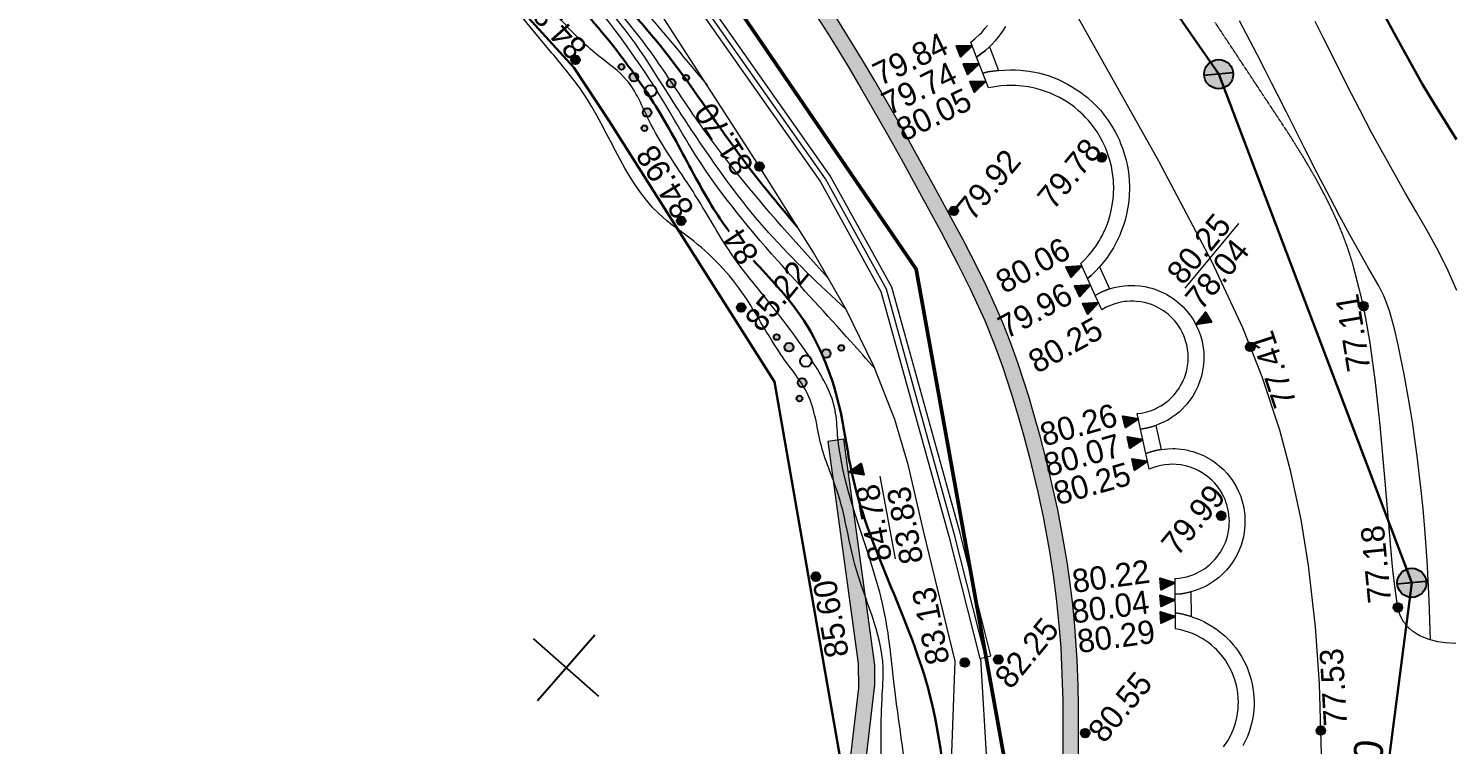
# Model space of a CAD drawing. Header units: millimetres. Extents: x -2893842 to -949497, y -1203244 to 262218.
# Drawn here: x -2393767 to -2344737, y -321582 to -296989 of the extents above; entities that cross this region are included whole.
import ezdxf

# ---------------------------------------------------------------- set-up
doc = ezdxf.new("R2010")
doc.units = ezdxf.units.MM
doc.linetypes.add('g5_05x2', pattern=[3.5, 2.5, -1])
doc.layers.get('0').update_dxf_attribs({"lineweight": 5})
for name, color, linetype in [('!!!_ Размеры', 7, 'Continuous'), ('02_сетка', 253, 'Continuous'), ('06_Инженерно-технические сооружения', 253, 'Continuous'), ('10_Границы покрытий и угодий', 253, 'Continuous'), ('12_Рельеф', 253, 'Continuous'), ('13_Растительность', 253, 'Continuous'), ('14_Ограждения', 253, 'Continuous'), ('19_Горизонтали', 253, 'Continuous'), ('30_Канализация', 253, 'Continuous'), ('33_Газопровод', 253, 'Continuous'), ('44_Крышки колодцев', 253, 'Continuous'), ('61_Отметки высоты поверхности', 253, 'Continuous'), ('65_Границы', 253, 'Continuous')]:
    doc.layers.add(name, color=color, linetype=linetype)
doc.styles.add('LIKE17', font='d431.shx')
doc.styles.add('LIKE32', font='peteri.shx')
doc.styles.add('LIKE36', font='pragmai.shx')
doc.styles.add('Line_GUGK', font='')
doc.styles.get('Line_GUGK').set_extended_font_data('Bm431', italic=True)
doc.linetypes.add('g5_085a', pattern='A,0.001,[19,GUGK_2005.shx,S=1,R=180,X=0,Y=0],0.5,[18,GUGK_2005.shx,S=6,R=180,X=0,Y=0],0.5', length=1.001)
doc.linetypes.add('g5_121_g', pattern='A,4,-0.4,["Г",Line_GUGK,S=1,R=0,X=0,Y=-0.5],-1.2,12', length=17.6)
doc.linetypes.add('g5_122_d', pattern='A,1,-1,1.5,-0.4,["Др",Line_GUGK,S=1,R=0,X=0,Y=-0.5],-2.4,1.5,-1,4,-1,4,-1,3', length=21.8)
doc.linetypes.add('g5_280_1', pattern='A,0.001,[21,GUGK_2005.shx,S=1,R=180,X=0,Y=0],2', length=2.001)
doc.linetypes.add('g5_474_3a', pattern='A,1.5,-0.5,0.5,-0.2,[28,GUGK_2005.shx,S=0.8,R=0,X=0,Y=0],-0.2,0.5,-0.5', length=3.9)
doc.linetypes.add('g5_476_2b', pattern='A,2.75,-0.25,[27,GUGK_2005.shx,S=1,R=0,X=0,Y=0],-0.25,2.75', length=6)

# ---------------------------------------------------------------- blocks, each defined once
blk = doc.blocks.new('BL_333')
at = {"color": 0}
for p, q in [((0, -3), (0, 3)), ((-3, 0), (3, 0))]:
    blk.add_line(p, q, dxfattribs=at)
blk = doc.blocks.new('g5_117')
h = blk.add_hatch(color=255)
h.paths.add_polyline_path([(-0.299, 0.352), (0.352, -0.299, 0.177899), (0.463, 0, 0.639215)])
h.paths.add_polyline_path([(-0.352, 0.299, 0.177899), (-0.463, 0, 0.639215), (0.299, -0.352)])
at = {"color": 0}
blk.add_lwpolyline([(0.354, -0.354), (-0.354, 0.354)], dxfattribs=at)
blk.add_circle((0, 0), 0.5, dxfattribs=at)
blk = doc.blocks.new('g5_330')
blk.add_hatch(color=0).paths.add_polyline_path([(-0.15, 0, 1), (0.15, 0, 1)])
at = {"color": 0}
blk.add_circle((0, 0), 0.15, dxfattribs=at)
blk = doc.blocks.new('g5_330a')
blk.add_hatch(color=0).paths.add_polyline_path([(0, 0), (-0.2, 0.5), (0.2, 0.5)])
at = {"color": 0}
blk.add_lwpolyline([(0, 0), (-0.2, 0.5), (0.2, 0.5)], close=True, dxfattribs=at)
blk = doc.blocks.new('g5_395_2')
h = blk.add_hatch(color=0)
h.paths.add_polyline_path([(-0.8, -0.375, 1), (-0.5, -0.375, 1)])
h.paths.add_polyline_path([(-1.026, -0.65, 1), (-1.226, -0.65, 1)])
h.paths.add_polyline_path([(0.8, -0.375, 1), (0.5, -0.375, 1)])
h.paths.add_polyline_path([(1.026, -0.65, 1), (1.226, -0.65, 1)])
h.paths.add_polyline_path([(0.15, 0.75, 1), (-0.15, 0.75, 1)])
h.paths.add_polyline_path([(0.1, 1.3, 1), (-0.1, 1.3, 1)])
at = {"color": 0}
for centre, radius in [((0, 1.3), 0.1), ((0, 0.75), 0.15), ((0, 0), 0.2), ((-0.65, -0.375), 0.15), ((0.65, -0.375), 0.15), ((-1.126, -0.65), 0.1), ((1.126, -0.65), 0.1)]:
    blk.add_circle(centre, radius, dxfattribs=at)
blk = doc.blocks.new('Топо_07.04.17')
at = {"layer": '06_Инженерно-технические сооружения', "linetype": 'Continuous', "lineweight": 20}
for points in [[(-458920, -248545), (-458381, -248573), (-458292, -246836), (-458183, -244616), (-458125, -243345), (-458065, -241893), (-458024, -240767), (-457969, -238871), (-457928, -236450), (-457926, -233687), (-457930, -232306), (-457894, -229420), (-457866, -228434), (-457814, -226465), (-457787, -225066), (-457766, -223718), (-457755, -222738), (-457745, -221611), (-457732, -219147), (-457729, -216937), (-457729, -214806), (-457727, -211032), (-457708, -208694), (-457627, -205492), (-457556, -203635), (-457492, -202111), (-457438, -200759), (-457398, -199645), (-457366, -198582), (-457334, -196988), (-457325, -195804), (-457334, -194519), (-457361, -193380), (-457420, -191996), (-457494, -190835), (-457571, -189846), (-457627, -189185), (-457699, -188351), (-457758, -187626), (-457856, -186268), (-457899, -185434), (-457925, -184575), (-457929, -183951), (-457918, -183317), (-457891, -182718), (-457842, -182059), (-457770, -181423), (-457711, -181010), (-457610, -180446), (-457529, -180067), (-457407, -179576), (-457235, -178990), (-457112, -178620), (-456959, -178196), (-456728, -177613), (-456395, -176848), (-456132, -176285), (-455899, -175808), (-455524, -175065), (-455180, -174400), (-454628, -173338), (-454209, -172512), (-453858, -171791), (-453489, -170987), (-453067, -169995), (-452796, -169307), (-452584, -168738), (-452362, -168102), (-452183, -167555), (-451978, -166890), (-451810, -166305), (-451647, -165697), (-451498, -165101), (-451300, -164239), (-451161, -163579), (-450978, -162629), (-450777, -161446), (-450577, -160087), (-450497, -159483), (-450286, -157628), (-450224, -156949), (-450157, -156053), (-450122, -155404), (-450102, -154894), (-450093, -154511), (-450088, -154058), (-450096, -153256), (-450115, -152674), (-450171, -151684), (-450238, -150859), (-450305, -150199), (-450370, -149635), (-450445, -149048), (-450554, -148281), (-450665, -147583), (-450788, -146878), (-450876, -146413), (-451030, -145686), (-451209, -144934), (-451391, -144265), (-451563, -143693), (-451816, -142925), (-452006, -142389), (-452207, -141848), (-452425, -141282), (-452744, -140477), (-453210, -139322), (-453586, -138400), (-454101, -137164), (-454816, -135513), (-455156, -134758), (-455950, -133079), (-456422, -132130), (-456998, -131013), (-457774, -129562), (-458700, -127891), (-459947, -125710), (-461501, -123052), (-462755, -120929), (-463621, -119461), (-464899, -117273), (-466179, -115053), (-467140, -113368), (-468141, -111603), (-469388, -109391), (-470356, -107668), (-471713, -105253), (-473065, -102846), (-475187, -99046), (-477528, -94793), (-478652, -92722), (-480118, -90003), (-481525, -87385), (-482888, -84852), (-484648, -81601), (-486227, -78714), (-487166, -76983), (-487692, -75990), (-488243, -74919), (-488802, -73790), (-489335, -72659), (-489865, -71461), (-490321, -70349), (-490731, -69257), (-490934, -68679), (-491304, -67538), (-491747, -65977), (-492054, -64714), (-492317, -63456), (-492548, -62134), (-492680, -61220), (-492823, -59992), (-492923, -58823), (-492996, -57428), (-493017, -56121), (-492995, -54805), (-492954, -53697), (-492907, -52607), (-492871, -51619), (-492852, -50809), (-492851, -49837), (-492884, -48686), (-492935, -47720), (-493009, -46706), (-493136, -45339), (-493250, -44280), (-493401, -42984), (-493572, -41572), (-493738, -40179), (-493909, -38646), (-494079, -37053), (-494231, -35640), (-494351, -34556), (-494535, -32999), (-494693, -31782), (-494811, -30949), (-494976, -29881), (-495152, -28844), (-495359, -27753), (-495494, -27098), (-495693, -26210), (-495959, -25134), (-496203, -24238), (-496477, -23314), (-496775, -22391), (-497115, -21427), (-497457, -20534), (-497770, -19778), (-498103, -19025), (-498430, -18328), (-498778, -17623), (-499397, -16440), (-500390, -14666), (-501147, -13369), (-501734, -12378), (-502577, -10950), (-503278, -9737), (-503819, -8767), (-504662, -7184), (-505232, -6063), (-505680, -5158), (-506298, -3883), (-506760, -2912), (-507337, -1695), (-507825, -1926), (-507323, -2987), (-507035, -3592), (-506698, -4297), (-506283, -5153), (-505860, -6013), (-505537, -6658), (-505372, -6984), (-505117, -7479), (-504433, -8770), (-504001, -9555), (-503666, -10147), (-503156, -11031), (-502633, -11920), (-501999, -12989), (-501411, -13986), (-500909, -14847), (-500206, -16087), (-499656, -17101), (-499232, -17922), (-498982, -18426), (-498625, -19183), (-498301, -19910), (-497871, -20958), (-497447, -22097), (-497024, -23373), (-496703, -24453), (-496400, -25586), (-496200, -26415), (-496007, -27283), (-495849, -28057), (-495678, -28970), (-495310, -31274), (-495163, -32341), (-495022, -33467), (-494879, -34686), (-494719, -36147), (-494555, -37682), (-494393, -39186), (-494184, -41001), (-493959, -42863), (-493788, -44325), (-493638, -45746), (-493531, -46955), (-493453, -48097), (-493417, -48860), (-493390, -49970), (-493404, -51367), (-493429, -52138), (-493466, -53035), (-493513, -54164), (-493542, -55038), (-493556, -55976), (-493555, -56555), (-493537, -57391), (-493499, -58260), (-493474, -58688), (-493432, -59263), (-493332, -60326), (-493221, -61250), (-493056, -62375), (-492826, -63668), (-492530, -65054), (-492362, -65750), (-492183, -66438), (-491866, -67544), (-491333, -69179), (-490925, -70285), (-490415, -71545), (-489631, -73305), (-489081, -74450), (-488226, -76134), (-487719, -77093), (-487236, -77992), (-485549, -81077), (-484684, -82665), (-483444, -84958), (-482476, -86755), (-479091, -93045), (-476235, -98269), (-473708, -102804), (-470723, -108119), (-466022, -116408), (-462418, -122562), (-460054, -126605), (-458825, -128773), (-458359, -129617), (-457965, -130345), (-457534, -131154), (-457018, -132150), (-456661, -132858), (-456244, -133709), (-456011, -134198), (-455676, -134918), (-455322, -135703), (-454627, -137307), (-454220, -138279), (-453722, -139496), (-453154, -140904), (-452692, -142091), (-452367, -142984), (-451997, -144118), (-451755, -144980), (-451567, -145759), (-451365, -146728), (-451230, -147477), (-451111, -148212), (-451001, -148968), (-450850, -150184), (-450764, -151039), (-450676, -152250), (-450641, -153079), (-450629, -153882), (-450643, -154920), (-450671, -155588), (-450728, -156487), (-450806, -157398), (-450873, -158058), (-450940, -158654), (-451031, -159401), (-451086, -159825), (-451207, -160689), (-451449, -162192), (-451628, -163161), (-451820, -164089), (-451965, -164728), (-452124, -165382), (-452257, -165892), (-452502, -166758), (-452685, -167355), (-452807, -167730), (-453012, -168329), (-453183, -168803), (-453401, -169374), (-453556, -169765), (-453900, -170582), (-454180, -171206), (-454739, -172365), (-455221, -173309), (-455734, -174295), (-455949, -174712), (-456256, -175313), (-456589, -175988), (-456789, -176412), (-456951, -176765), (-457164, -177256), (-457452, -177975), (-457754, -178840), (-457954, -179531), (-458058, -179957), (-458174, -180521), (-458263, -181051), (-458336, -181596), (-458384, -182056), (-458437, -182808), (-458462, -183463), (-458469, -183897), (-458465, -184586), (-458447, -185233), (-458420, -185850), (-458391, -186364), (-458323, -187336), (-458216, -188645), (-458111, -189880), (-458029, -190917), (-457969, -191839), (-457931, -192587), (-457898, -193473), (-457876, -194415), (-457865, -195872), (-457874, -196961), (-457909, -198665), (-457966, -200407), (-458016, -201702), (-458078, -203192), (-458156, -205181), (-458228, -207583), (-458258, -209571), (-458270, -212081), (-458269, -215658), (-458271, -218813), (-458288, -221949), (-458320, -224679), (-458422, -228977), (-458465, -231074), (-458468, -233057), (-458462, -234750), (-458466, -236252), (-458526, -239523), (-458604, -241837), (-458682, -243722), (-458844, -247049)], [(-461318, -164109), (-460961, -164528), (-458808, -162698), (-458618, -162381), (-457154, -156124), (-457087, -155452), (-457266, -147621), (-457816, -147633), (-457640, -155334), (-457727, -156160), (-459087, -161971), (-459375, -162458)]]:
    blk.add_hatch(color=256, dxfattribs=at).paths.add_polyline_path(points)
at = {"layer": '02_сетка', "color": 7, "linetype": 'Continuous'}
for p, q in [((-468741, -155351), (-466520, -153335)), ((-466622, -155454), (-468639, -153233))]:
    blk.add_line(p, q, dxfattribs=at)
at = {"layer": '06_Инженерно-технические сооружения', "linetype": 'Continuous', "lineweight": 20}
for points in [[(-450497, -159483), (-450286, -157628), (-450224, -156949), (-450157, -156053), (-450122, -155404), (-450102, -154894), (-450093, -154511), (-450088, -154058), (-450096, -153256), (-450115, -152674), (-450171, -151684), (-450238, -150859), (-450305, -150199), (-450370, -149635), (-450445, -149048), (-450554, -148281), (-450665, -147583), (-450788, -146878), (-450876, -146413), (-451030, -145686), (-451209, -144934), (-451391, -144265), (-451563, -143693), (-451816, -142925), (-452006, -142389), (-452207, -141848), (-452425, -141282), (-452744, -140477), (-453210, -139322), (-453586, -138400), (-454101, -137164), (-454816, -135513), (-455156, -134758), (-455950, -133079)], [(-456661, -132858), (-456244, -133709), (-456011, -134198), (-455676, -134918), (-455322, -135703), (-454627, -137307), (-454220, -138279), (-453722, -139496), (-453154, -140904), (-452692, -142091), (-452367, -142984), (-451997, -144118), (-451755, -144980), (-451567, -145759), (-451365, -146728), (-451230, -147477), (-451111, -148212), (-451001, -148968), (-450850, -150184), (-450764, -151039), (-450676, -152250), (-450641, -153079), (-450629, -153882), (-450643, -154920), (-450671, -155588), (-450728, -156487), (-450806, -157398), (-450873, -158058), (-450940, -158654), (-451031, -159401)], [(-450150, -134156), (-450272, -134312), (-450412, -134468), (-450558, -134612), (-450670, -134709), (-450775, -134793), (-450930, -134904), (-451105, -135014), (-451255, -135095), (-451394, -134557), (-451243, -134464), (-451056, -134328), (-450984, -134268), (-450861, -134154), (-450763, -134053)], [(-445024, -143794), (-442941, -141785)]]:
    blk.add_lwpolyline(points, dxfattribs=at)
at = {"layer": '06_Инженерно-технические сооружения', "linetype": 'g5_280_1', "lineweight": 20}
for points in [[(-450497, -159483), (-450286, -157628), (-450224, -156949), (-450157, -156053), (-450122, -155404), (-450102, -154894), (-450093, -154511), (-450088, -154058), (-450096, -153256), (-450115, -152674), (-450171, -151684), (-450238, -150859), (-450305, -150199), (-450370, -149635), (-450445, -149048), (-450554, -148281), (-450665, -147583), (-450788, -146878), (-450876, -146413), (-451030, -145686), (-451209, -144934), (-451391, -144265), (-451563, -143693), (-451816, -142925), (-452006, -142389), (-452207, -141848), (-452425, -141282), (-452744, -140477), (-453210, -139322), (-453586, -138400), (-454101, -137164), (-454816, -135513), (-455156, -134758), (-455950, -133079)], [(-460961, -164528), (-458808, -162698), (-458618, -162381), (-457154, -156124), (-457087, -155452), (-457266, -147621)]]:
    blk.add_lwpolyline(points, dxfattribs=at)
at = {"layer": '06_Инженерно-технические сооружения', "linetype": 'Continuous', "lineweight": 20}
for points in [[(-451108, -135665), (-451255, -135095), (-451105, -135014), (-450930, -134904), (-450775, -134793), (-450559, -135631), (-450749, -135634), (-450922, -135645)], [(-450972, -136192), (-451108, -135665), (-450922, -135645), (-450749, -135634), (-450559, -135631), (-450143, -135655), (-449971, -135677), (-449805, -135706), (-449524, -135771), (-449320, -135832), (-449203, -135872), (-449079, -135919), (-448882, -136004), (-448739, -136073), (-448651, -136119), (-448526, -136190), (-448249, -136368), (-448123, -136460), (-447924, -136621), (-447815, -136719), (-447735, -136796), (-447625, -136907), (-447441, -137116), (-447311, -137283), (-447235, -137389), (-447141, -137532), (-447062, -137663), (-447006, -137763), (-446899, -137976), (-446811, -138178), (-446752, -138334), (-446702, -138483), (-446669, -138596), (-446616, -138803), (-446577, -138998), (-446549, -139185), (-446531, -139349), (-446523, -139462), (-446517, -139614), (-446519, -139857), (-446540, -140139), (-446585, -140446), (-446636, -140678), (-446724, -140983), (-446801, -141195), (-446877, -141373), (-446987, -141598), (-447057, -141726), (-447135, -141855), (-447249, -142028), (-447323, -142131), (-447474, -142320), (-447603, -142466), (-447713, -142581), (-447871, -142729), (-448026, -142862), (-448193, -142990), (-448324, -143081), (-448499, -142545), (-448337, -142419), (-448197, -142296), (-448119, -142223), (-448056, -142160), (-448002, -142103), (-447931, -142024), (-447862, -141943), (-447768, -141824), (-447724, -141764), (-447649, -141656), (-447596, -141574), (-447522, -141452), (-447420, -141258), (-447371, -141156), (-447301, -140990), (-447268, -140903), (-447212, -140734), (-447158, -140541), (-447139, -140460), (-447118, -140355), (-447098, -140238), (-447083, -140135), (-447073, -140038), (-447064, -139937), (-447058, -139808), (-447056, -139665), (-447061, -139509), (-447075, -139337), (-447108, -139095), (-447160, -138849), (-447206, -138682), (-447282, -138456), (-447343, -138306), (-447431, -138116), (-447540, -137916), (-447603, -137813), (-447680, -137695), (-447767, -137575), (-447840, -137481), (-447993, -137305), (-448109, -137185), (-448204, -137095), (-448381, -136943), (-448579, -136796), (-448743, -136689), (-448907, -136595), (-449129, -136485), (-449343, -136396), (-449499, -136342), (-449603, -136310), (-449794, -136260), (-450026, -136215), (-450196, -136192), (-450333, -136180), (-450540, -136171), (-450820, -136179)], [(-448127, -143686), (-448324, -143081), (-448193, -142990), (-448026, -142862), (-447871, -142729), (-447612, -143521), (-447768, -143558), (-447913, -143603)], [(-447958, -144203), (-448127, -143686), (-447913, -143603), (-447768, -143558), (-447612, -143521), (-447455, -143495), (-447262, -143476), (-447098, -143472), (-446971, -143476), (-446853, -143486), (-446736, -143501), (-446560, -143535), (-446393, -143580), (-446281, -143617), (-446161, -143664), (-446069, -143704), (-445910, -143786), (-445788, -143859), (-445691, -143923), (-445609, -143984), (-445509, -144065), (-445434, -144131), (-445396, -144167), (-445248, -144324), (-445169, -144420), (-445114, -144492), (-445044, -144593), (-444969, -144716), (-444878, -144890), (-444802, -145068), (-444773, -145150), (-444735, -145270), (-444710, -145368), (-444688, -145466), (-444663, -145616), (-444654, -145694), (-444648, -145752), (-444641, -145880), (-444641, -145968), (-444642, -146034), (-444652, -146189), (-444670, -146329), (-444713, -146542), (-444752, -146682), (-444811, -146851), (-444866, -146981), (-444974, -147190), (-445087, -147367), (-445186, -147499), (-445299, -147630), (-445417, -147749), (-445483, -147809), (-445595, -147902), (-445717, -147991), (-445865, -148085), (-445974, -148145), (-446073, -148194), (-446133, -148221), (-446282, -148280), (-446449, -148333), (-446557, -148361), (-446715, -148392), (-446899, -148415), (-447093, -148425), (-447147, -147885), (-447000, -147881), (-446818, -147862), (-446737, -147847), (-446651, -147828), (-446509, -147787), (-446455, -147768), (-446310, -147709), (-446179, -147642), (-446083, -147585), (-446024, -147547), (-445883, -147441), (-445820, -147386), (-445728, -147297), (-445619, -147175), (-445572, -147115), (-445518, -147040), (-445484, -146989), (-445437, -146912), (-445400, -146843), (-445338, -146712), (-445291, -146593), (-445268, -146523), (-445249, -146459), (-445230, -146385), (-445216, -146316), (-445194, -146179), (-445182, -146026), (-445181, -145965), (-445182, -145876), (-445193, -145731), (-445216, -145582), (-445239, -145475), (-445258, -145405), (-445300, -145278), (-445348, -145161), (-445382, -145087), (-445421, -145013), (-445472, -144926), (-445520, -144852), (-445573, -144780), (-445629, -144709), (-445714, -144614), (-445856, -144478), (-445929, -144419), (-446080, -144313), (-446186, -144250), (-446277, -144203), (-446473, -144122), (-446591, -144084), (-446735, -144050), (-446845, -144031), (-446949, -144019), (-447077, -144012), (-447146, -144012), (-447273, -144018), (-447361, -144027), (-447493, -144048), (-447644, -144085), (-447798, -144135), (-447895, -144175)], [(-461318, -164109), (-460961, -164528), (-458808, -162698), (-458618, -162381), (-457154, -156124), (-457087, -155452), (-457266, -147621), (-457816, -147633), (-457640, -155334), (-457727, -156160), (-459087, -161971), (-459375, -162458)], [(-447009, -149278), (-447093, -148425), (-446899, -148415), (-446715, -148392), (-446557, -148361), (-446474, -149198), (-446608, -149207), (-446794, -149232)]]:
    blk.add_lwpolyline(points, close=True, dxfattribs=at)
at = {"layer": '06_Инженерно-технические сооружения', "color": 7, "linetype": 'Continuous', "lineweight": 20}
for points in [[(-455970, -151909), (-456164, -149021)], [(-445495, -159597), (-445328, -159401), (-445242, -159282), (-445142, -159122), (-445071, -158992), (-444997, -158830), (-444928, -158647), (-444888, -158513), (-444851, -158358), (-444828, -158227), (-444814, -158120), (-444803, -157990), (-444799, -157807), (-444810, -157599), (-444826, -157470), (-444853, -157319), (-444901, -157129), (-444952, -156972), (-445033, -156775), (-445084, -156670), (-445163, -156529), (-445289, -156339), (-445361, -156245), (-445422, -156172), (-445512, -156073), (-445598, -155988), (-445715, -155884), (-445821, -155800), (-446001, -155677), (-446117, -155608), (-446244, -155542), (-446352, -155493), (-446507, -155433), (-446679, -155380), (-446620, -154837), (-446419, -154894), (-446251, -154952), (-446096, -155016), (-445946, -155088), (-445820, -155156), (-445679, -155241), (-445571, -155314), (-445388, -155453), (-445276, -155550), (-445170, -155651), (-445018, -155813), (-444867, -156001), (-444768, -156144), (-444694, -156261), (-444622, -156389), (-444532, -156573), (-444418, -156865), (-444382, -156979), (-444322, -157220), (-444289, -157414), (-444273, -157548), (-444262, -157711), (-444259, -157850), (-444265, -158045), (-444272, -158134), (-444292, -158299), (-444321, -158462), (-444366, -158653), (-444433, -158866), (-444476, -158983), (-444548, -159149), (-444639, -159330), (-444728, -159483), (-444832, -159638)]]:
    blk.add_lwpolyline(points, dxfattribs=at)
for points in [[(-446955, -149824), (-447009, -149278), (-446794, -149232), (-446608, -149207), (-446474, -149198), (-446243, -149199), (-446074, -149214), (-445986, -149226), (-445802, -149262), (-445663, -149299), (-445565, -149330), (-445504, -149352), (-445398, -149394), (-445244, -149465), (-445136, -149523), (-445049, -149575), (-444973, -149624), (-444799, -149752), (-444721, -149818), (-444614, -149917), (-444539, -149995), (-444426, -150125), (-444315, -150274), (-444240, -150389), (-444176, -150498), (-444105, -150639), (-444053, -150757), (-443990, -150930), (-443960, -151032), (-443938, -151118), (-443911, -151246), (-443891, -151370), (-443885, -151421), (-443877, -151497), (-443870, -151622), (-443870, -151756), (-443873, -151835), (-443902, -152106), (-443957, -152358), (-444001, -152501), (-444111, -152774), (-444240, -153012), (-444351, -153178), (-444482, -153341), (-444596, -153464), (-444712, -153574), (-444865, -153699), (-445014, -153803), (-445179, -153901), (-445365, -153992), (-445520, -154055), (-445693, -154110), (-445860, -154151), (-446006, -154177), (-446162, -154195), (-446333, -154204), (-446551, -154198), (-446494, -153661), (-446359, -153664), (-446287, -153662), (-446223, -153659), (-446161, -153653), (-446092, -153644), (-445946, -153617), (-445839, -153590), (-445762, -153567), (-445587, -153500), (-445459, -153439), (-445343, -153373), (-445270, -153325), (-445192, -153270), (-445059, -153160), (-444988, -153093), (-444921, -153023), (-444856, -152948), (-444796, -152871), (-444745, -152799), (-444690, -152713), (-444639, -152622), (-444610, -152565), (-444546, -152420), (-444506, -152309), (-444484, -152238), (-444465, -152168), (-444449, -152096), (-444431, -151994), (-444419, -151901), (-444413, -151819), (-444409, -151697), (-444412, -151594), (-444420, -151489), (-444441, -151348), (-444462, -151248), (-444484, -151161), (-444518, -151055), (-444556, -150954), (-444581, -150897), (-444618, -150819), (-444644, -150769), (-444682, -150701), (-444775, -150559), (-444854, -150456), (-444917, -150382), (-445006, -150290), (-445085, -150218), (-445160, -150155), (-445287, -150064), (-445372, -150010), (-445550, -149917), (-445660, -149870), (-445844, -149808), (-446012, -149769), (-446158, -149748), (-446260, -149739), (-446408, -149736), (-446543, -149743), (-446687, -149761), (-446799, -149783)], [(-446620, -154837), (-446551, -154198), (-446333, -154204), (-446162, -154195), (-446006, -154177), (-446096, -155016), (-446251, -154952), (-446419, -154894)]]:
    blk.add_lwpolyline(points, close=True, dxfattribs=at)
at = {"layer": '10_Границы покрытий и угодий', "linetype": 'Continuous', "lineweight": 20}
for points in [[(-442351, -162238), (-441968, -157809), (-441888, -155849), (-441888, -153734), (-441963, -152139), (-442129, -150466), (-442351, -149005), (-442744, -147116), (-443214, -145360), (-444008, -142976), (-445438, -139356), (-449635, -129368), (-450880, -126739), (-452169, -124229), (-453348, -122052), (-455616, -118059), (-457879, -114184), (-459770, -110919), (-462500, -105960), (-464564, -101930), (-466985, -97033), (-470838, -89397)], [(-437165, -156961), (-437511, -156902), (-437772, -156835), (-437897, -156793), (-438063, -156727), (-438236, -156641), (-438364, -156562), (-438472, -156482), (-438592, -156377)]]:
    blk.add_lwpolyline(points, dxfattribs=at)
at = {"layer": '10_Границы покрытий и угодий', "linetype": 'g5_05x2', "lineweight": 20}
blk.add_lwpolyline([(-438592, -156377), (-438700, -156261), (-438788, -156142), (-438872, -155998), (-438951, -155787), (-438991, -155596), (-439007, -155408), (-439012, -155216), (-439023, -154688), (-439028, -154132), (-438943, -150991), (-438901, -149228), (-438893, -147722), (-438925, -146334), (-439005, -145090), (-439214, -143569), (-439332, -143001), (-439445, -142550), (-439589, -142049), (-439818, -141369), (-440134, -140564), (-440452, -139842), (-440864, -138976), (-442976, -134832)], dxfattribs=at)
at = {"layer": '12_Рельеф', "linetype": 'g5_085a', "lineweight": 20}
blk.add_lwpolyline([(-454328, -155632), (-454903, -151055), (-455162, -148779), (-455452, -147150), (-455956, -145249), (-456689, -143198), (-457584, -141130), (-459210, -137737), (-461786, -132543), (-464308, -127702), (-466475, -123823), (-468283, -120819), (-471531, -115873), (-473577, -112898), (-474612, -111389), (-475263, -110357), (-475737, -109449), (-476066, -108629), (-476559, -106894), (-476975, -105277), (-477672, -103275), (-478474, -101525), (-479656, -99426), (-483154, -94251)], dxfattribs=at)
at = {"layer": '12_Рельеф', "color": 7, "linetype": 'g5_085a', "lineweight": 20}
blk.add_lwpolyline([(-455031, -160306), (-454328, -155632)], dxfattribs=at)
at = {"layer": '14_Ограждения', "linetype": 'Continuous', "lineweight": 20}
blk.add_lwpolyline([(-485826, -87375), (-483164, -91515), (-476923, -101985), (-473813, -108851), (-465923, -122544), (-457069, -138747), (-455427, -142722), (-454051, -151338), (-453477, -155636), (-453278, -155610), (-453080, -155583), (-453655, -151280), (-455040, -142613), (-456708, -138574), (-465574, -122349), (-473457, -108668), (-476568, -101800), (-482824, -91304), (-485476, -87179)], dxfattribs=at)
at = {"layer": '14_Ограждения', "linetype": 'g5_474_3a', "lineweight": 20}
blk.add_lwpolyline([(-453278, -155610), (-453853, -151309), (-455234, -142668), (-456889, -138660), (-465749, -122446), (-473635, -108760), (-476745, -101893), (-482994, -91410), (-485651, -87277), (-494306, -69320), (-496320, -60111), (-496405, -50322), (-497289, -32277), (-499752, -22891), (-501662, -17908), (-506070, -9697), (-511361, 2302), (-514092, 11778), (-515738, 28114), (-515399, 39862), (-512772, 53553), (-510484, 67484), (-510272, 76938), (-512186, 90139)], dxfattribs=at)
at = {"layer": '14_Ограждения', "color": 7, "linetype": 'g5_476_2b', "lineweight": 20}
blk.add_lwpolyline([(-453757, -397864), (-451521, -393766), (-451633, -391266), (-452698, -376353), (-454360, -351330), (-456047, -323648), (-457123, -311026), (-458203, -300950), (-458751, -295990), (-459469, -290999), (-459730, -265916), (-459695, -248441), (-459653, -228180), (-460006, -195543), (-460165, -182952), (-460181, -177923), (-458122, -176658), (-454455, -170076), (-453494, -167731), (-453042, -165391), (-453834, -163014), (-453434, -155638)], dxfattribs=at)
at = {"layer": '19_Горизонтали', "linetype": 'Continuous', "lineweight": 20}
for points in [[(-435760, -144915), (-436015, -144109), (-436279, -143400), (-436560, -142719), (-436832, -142095), (-437148, -141383), (-438058, -139200), (-438378, -138373), (-438709, -137493), (-438988, -136737), (-439346, -135764), (-439560, -135187)], [(-438013, -156747), (-437903, -155379), (-437821, -154019), (-437778, -152931), (-437760, -152240), (-437751, -151499), (-437757, -150415), (-437771, -149756), (-437786, -149311), (-437807, -148826), (-437828, -148418), (-437856, -147962), (-437888, -147518), (-437930, -147015), (-437973, -146550), (-438036, -145986), (-438131, -145394), (-438191, -145127), (-438276, -144822), (-438399, -144482), (-438497, -144252), (-438690, -143813), (-438912, -143296), (-439197, -142610), (-439477, -141913), (-439729, -141270), (-440070, -140373), (-440399, -139494), (-440690, -138705), (-440887, -138171), (-441122, -137535), (-441279, -137111), (-441452, -136651), (-441665, -136089), (-441949, -135354), (-442138, -134875)]]:
    blk.add_lwpolyline(points, dxfattribs=at)
at = {"layer": '19_Горизонтали', "linetype": 'Continuous', "lineweight": 30}
blk.add_lwpolyline([(-435193, -139763), (-435806, -138467), (-436143, -137729), (-436854, -136028), (-437080, -135447), (-437399, -134605), (-437861, -133363), (-438337, -132091), (-438637, -131314), (-438969, -130491), (-439330, -129648), (-439769, -128700), (-440690, -126980), (-441001, -126501)], dxfattribs=at)
at = {"layer": '19_Горизонтали', "linetype": 'Continuous', "lineweight": 20}
for points, knots in [([(-460553, -135011, -67200), (-461276, -133900, -67200), (-462856, -131514, -67200), (-465385, -127936, -67200), (-468265, -123214, -67200), (-472108, -118109, -67200), (-476379, -113997, -67200), (-479720, -110054, -67200), (-481834, -106054, -67200), (-484365, -101539, -67200), (-485772, -97488, -67200), (-486834, -94086, -67200), (-488869, -91430, -67200), (-490857, -88339, -67200), (-492957, -84486, -67200), (-494880, -81631, -67200), (-496786, -78826, -67200), (-499182, -76968, -67200), (-500942, -73137, -67200), (-504018, -69828, -67200), (-505274, -65685, -67200), (-505481, -62123, -67200), (-505072, -59054, -67200), (-507860, -55951, -67200), (-507024, -50671, -67200), (-506245, -45208, -67200), (-506549, -39361, -67200), (-506532, -34481, -67200), (-505748, -30573, -67200), (-505825, -28082, -67200), (-506428, -25725, -67200), (-507822, -23437, -67200), (-509214, -21021, -67200), (-511461, -18491, -67200), (-513304, -16863, -67200), (-514519, -15805, -67200)], [4.586653, 4.586653, 4.586653, 4.586653, 8.562153, 13.173869, 17.723982, 25.154741, 32.25078, 35.499015, 40.600641, 45.76974, 50.995934, 53.457984, 56.376705, 60.923256, 64.506304, 69.521299, 71.254689, 74.650623, 78.402013, 83.664116, 88.016709, 90.973964, 94.527173, 96.581831, 102.806943, 108.925225, 113.594226, 120.22909, 123.535937, 125.486429, 127.661697, 130.748195, 133.470601, 136.014498, 140.846771, 140.846771, 140.846771, 140.846771]), ([(-456689, -143198, -67200), (-457499, -142252, -67200), (-459124, -140355, -67200), (-460635, -137713, -67200), (-462152, -134756, -67200), (-463194, -132364, -67200), (-465463, -130013, -67200), (-466826, -128294, -67200), (-468106, -126106, -67200), (-469441, -124792, -67200), (-470831, -123431, -67200), (-471197, -122000, -67200), (-471650, -120864, -67200), (-473294, -119898, -67200), (-474920, -117960, -67200), (-476911, -115514, -67200), (-479307, -112889, -67200), (-481279, -109679, -67200), (-484005, -107014, -67200), (-484941, -103988, -67200), (-486123, -100505, -67200), (-487983, -97078, -67200), (-488910, -93434, -67200), (-490860, -91465, -67200), (-492795, -89255, -67200), (-494051, -86368, -67200), (-495981, -83940, -67200), (-496858, -81467, -67200), (-498196, -79731, -67200), (-499084, -78046, -67200), (-500333, -76556, -67200), (-502232, -74698, -67200), (-504081, -72312, -67200), (-505248, -69866, -67200), (-506291, -68091, -67200), (-506786, -66081, -67200), (-506856, -63851, -67200), (-506714, -61710, -67200), (-506774, -59983, -67200), (-507658, -58073, -67200), (-509396, -55975, -67200), (-509385, -51749, -67200), (-507896, -48159, -67200), (-507823, -44691, -67200), (-507633, -41364, -67200), (-508055, -37149, -67200), (-508157, -32105, -67200), (-509815, -28589, -67200), (-510631, -25874, -67200), (-511828, -25144, -67200), (-512459, -24845, -67200)], [0, 0, 0, 0, 3.728339, 7.478321, 9.081264, 13.725286, 15.139396, 18.848941, 20.288782, 22.702493, 24.481718, 25.948216, 27.098843, 27.988502, 31.514726, 34.624893, 37.47373, 42.142251, 45.9173, 48.629869, 51.493603, 56.96902, 60.328129, 62.449107, 65.151402, 69.118047, 71.774544, 74.380899, 76.883387, 78.300784, 80.080651, 82.679404, 86.283744, 89.045897, 90.806975, 92.425727, 95.189607, 97.459876, 98.892635, 100.291796, 103.694653, 106.769621, 112.333215, 115.250403, 117.090632, 122.327847, 127.992514, 131.875014, 134.060664, 136.072341, 136.072341, 136.072341, 136.072341]), ([(-455935, -145328, -67200), (-456171, -144989, -67200), (-457126, -143626, -67200), (-459090, -140986, -67200), (-460937, -138139, -67200), (-462210, -135100, -67200), (-463186, -133224, -67200), (-464368, -131354, -67200), (-465970, -130145, -67200), (-467253, -128265, -67200), (-468669, -126146, -67200), (-469969, -124654, -67200), (-471137, -123579, -67200), (-471627, -122631, -67200), (-471541, -121662, -67200), (-472179, -121041, -67200), (-473192, -120546, -67200), (-474264, -119263, -67200), (-476448, -117333, -67200), (-478229, -114257, -67200), (-480886, -111522, -67200), (-482471, -109062, -67200), (-484247, -107456, -67200), (-485190, -105067, -67200), (-485876, -102460, -67200), (-486876, -99846, -67200), (-488221, -97913, -67200), (-488981, -95880, -67200), (-489453, -93229, -67200), (-491798, -91413, -67200), (-493458, -89057, -67200), (-495114, -86299, -67200), (-496698, -83198, -67200), (-498215, -80172, -67200), (-499289, -78295, -67200), (-500131, -76997, -67200), (-502056, -75306, -67200), (-504152, -72893, -67200), (-505429, -69950, -67200), (-506598, -68294, -67200), (-507023, -66476, -67200), (-507231, -64523, -67200), (-507232, -62674, -67200), (-507156, -61092, -67200), (-507512, -59371, -67200), (-508315, -57833, -67200), (-509153, -56739, -67200), (-509371, -56429, -67200)], [0.747717, 0.747717, 0.747717, 0.747717, 1.987718, 5.740628, 10.629196, 12.099354, 15.613953, 16.984763, 18.67186, 21.551803, 23.742222, 26.330388, 27.462572, 28.49066, 29.4196, 30.180361, 30.964895, 32.815544, 35.067924, 39.717601, 43.300553, 46.471474, 48.463461, 50.356159, 54.02932, 56.611525, 58.683859, 61.045162, 63.104481, 66.522458, 69.418211, 71.791017, 76.155254, 79.864651, 81.939828, 82.647959, 84.48974, 89.578965, 92.060967, 94.087683, 95.573832, 97.594057, 99.982183, 101.116583, 102.329646, 105.194441, 106.313634, 106.313634, 106.313634, 106.313634]), ([(-458169, -165340, -67200), (-458152, -165291, -67200), (-457946, -164658, -67200), (-457264, -161790, -67200), (-457361, -158521, -67200), (-456589, -154711, -67200), (-457487, -152377, -67200), (-457513, -149721, -67200), (-458155, -147820, -67200), (-458115, -146034, -67200), (-459312, -144276, -67200), (-460091, -141995, -67200), (-461469, -140375, -67200), (-463668, -138450, -67200), (-464135, -135687, -67200), (-466435, -132294, -67200), (-467940, -129799, -67200), (-470595, -127576, -67200), (-471996, -125075, -67200), (-474394, -122786, -67200), (-476053, -119915, -67200), (-478662, -118695, -67200), (-480335, -116250, -67200), (-482939, -114249, -67200), (-484840, -112503, -67200), (-485855, -111570, -67200)], [20.910469, 20.910469, 20.910469, 20.910469, 21.066673, 22.900686, 29.729603, 30.784798, 34.459495, 36.869624, 38.702758, 40.435452, 42.039339, 44.907047, 47.632774, 48.287475, 53.635293, 55.268938, 60.615981, 62.230688, 65.581387, 69.053736, 72.151873, 75.260055, 77.292332, 80.898889, 85.04054, 85.04054, 85.04054, 85.04054])]:
    blk.add_open_spline(points, degree=3, knots=knots, dxfattribs=at)
for points in [[(-457184, -142053, -67200), (-459883, -138125, -67200), (-461238, -135788, -67200), (-462254, -133848, -67200), (-464229, -130934, -67200), (-466264, -128552, -67200), (-468211, -125602, -67200), (-469756, -124149, -67200), (-470831, -122397, -67200), (-471372, -121086, -67200), (-474090, -118221, -67200), (-475762, -116310, -67200), (-477976, -113837, -67200), (-479408, -111816, -67200), (-482202, -108027, -67200), (-484025, -105210, -67200), (-485139, -102405, -67200), (-486320, -99067, -67200), (-487753, -95675, -67200), (-488454, -93865, -67200), (-489638, -92122, -67200), (-492827, -87838, -67200), (-496091, -81789, -67200), (-497426, -79994, -67200), (-498652, -78359, -67200), (-499507, -77290, -67200), (-501042, -75425, -67200), (-502775, -73310, -67200), (-504843, -69889, -67200), (-506016, -67806, -67200), (-506553, -65287, -67200), (-506395, -61585, -67200), (-506332, -60430, -67200), (-506604, -59297, -67200), (-507182, -58103, -67200), (-508469, -55647, -67200), (-508324, -52249, -67200), (-507230, -44049, -67200), (-507076, -42459, -67200), (-507209, -39078, -67200), (-507612, -33520, -67200), (-507654, -29697, -67200), (-508165, -28067, -67200), (-509400, -24924, -67200), (-510638, -23669, -67200), (-514120, -20907, -67200)], [(-457202, -165228, -67200), (-456491, -160972, -67200), (-456497, -156266, -67200), (-456542, -153776, -67200), (-457461, -147450, -67200), (-457452, -146595, -67200), (-457993, -144933, -67200), (-459425, -142448, -67200), (-460291, -141040, -67200), (-461188, -139151, -67200), (-461623, -138252, -67200), (-462676, -135997, -67200), (-463290, -134523, -67200), (-464145, -133597, -67200), (-465146, -132418, -67200), (-467211, -129401, -67200), (-468491, -127983, -67200), (-470526, -125738, -67200), (-472092, -124023, -67200), (-473356, -122347, -67200), (-475323, -120125, -67200), (-476734, -119167, -67200), (-479129, -116594, -67200), (-480951, -115071, -67200), (-483274, -112252, -67200), (-485174, -110329, -67200), (-486245, -108137, -67200), (-487510, -105308, -67200), (-488101, -102957, -67200), (-489088, -100839, -67200), (-490203, -98041, -67200), (-491559, -95434, -67200), (-492770, -92784, -67200), (-494582, -90777, -67200), (-497444, -86479, -67200), (-498273, -85620, -67200)]]:
    blk.add_spline(points, degree=3, dxfattribs=at)
at = {"layer": '19_Горизонтали', "linetype": 'Continuous', "lineweight": 30}
for points, knots in [([(-460381, -140083, -67200), (-460744, -139464, -67200), (-461378, -138017, -67200), (-462183, -135858, -67200), (-463449, -133504, -67200), (-464925, -131276, -67200), (-466892, -129331, -67200), (-468296, -127326, -67200), (-469833, -125455, -67200), (-471187, -124131, -67200), (-472140, -122865, -67200), (-472421, -121706, -67200), (-473892, -120448, -67200), (-475993, -118599, -67200), (-478249, -116094, -67200), (-480323, -113011, -67200), (-482482, -110704, -67200), (-484413, -107998, -67200), (-486678, -105769, -67200), (-486379, -102134, -67200), (-487865, -100325, -67200), (-488443, -99280, -67200)], [21.586671, 21.586671, 21.586671, 21.586671, 23.741868, 26.299863, 28.500607, 31.746309, 34.27192, 36.766814, 39.073311, 41.524675, 42.446218, 43.792519, 44.95327, 48.099025, 52.286563, 54.97704, 59.245422, 61.688117, 65.054934, 68.194209, 71.757038, 71.757038, 71.757038, 71.757038]), ([(-458028, -140202, -67200), (-458631, -139301, -67200), (-459997, -137186, -67200), (-462308, -132500, -67200), (-466148, -128257, -67200), (-468452, -124714, -67200), (-469301, -123420, -67200)], [1.639195, 1.639195, 1.639195, 1.639195, 4.890042, 9.19222, 17.245159, 21.882647, 21.882647, 21.882647, 21.882647]), ([(-455126, -160672, -67200), (-455133, -159255, -67200), (-455154, -155191, -67200), (-457170, -150709, -67200), (-457213, -146177, -67200), (-457916, -143455, -67200), (-459171, -141841, -67200), (-459654, -141172, -67200)], [0, 0, 0, 0, 4.230889, 12.127639, 14.184208, 17.810679, 20.277023, 20.277023, 20.277023, 20.277023])]:
    blk.add_open_spline(points, degree=3, knots=knots, dxfattribs=at)
at = {"layer": '30_Канализация', "linetype": 'g5_122_d', "lineweight": 30}
blk.add_lwpolyline([(-447418, -191177), (-438432, -154724), (-443053, -136615), (-455746, -113037), (-476565, -75538), (-482147, -45042), (-486716, -16763), (-498917, 6968), (-502127, 38219), (-494846, 82956), (-486955, 91944)], dxfattribs=at)
at = {"layer": '33_Газопровод', "linetype": 'g5_121_g', "lineweight": 30}
blk.add_lwpolyline([(-522672, -174586), (-522190, -173935), (-511876, -175349), (-490326, -174912), (-490397, -174550), (-486470, -175249), (-484211, -167621), (-467831, -165474), (-458276, -164337), (-459405, -145391), (-464058, -135831), (-465042, -133890), (-468507, -129090), (-484139, -109372), (-507632, -61315), (-506655, -43208), (-511990, -17166), (-521038, 11415), (-521192, 30351), (-514629, 77169), (-518830, 94834), (-505209, 96933)], dxfattribs=at)
at = {"layer": '65_Границы', "color": 1, "linetype": 'Continuous', "lineweight": 50}
blk.add_polyline3d([(-573464, -168037, 0), (-544539, -166847, 0), (-523475, -168240, -67200), (-504930, -167382, -67200), (-468192, -173438, -67200), (-459961, -173111, -67200), (-452800, -162531, -67200), (-454134, -142097, -67200), (-474373, -103816, -67200), (-494357, -70278, -67200)], dxfattribs=at)
at = {"layer": '02_сетка', "color": 92, "xscale": 500.0000000002746, "yscale": 500.0000000002746, "zscale": 500.0000000002746, "rotation": 42.22816425403256}
blk.add_blockref('BL_333', (-467630, -154343), dxfattribs=at)
at = {"layer": '06_Инженерно-технические сооружения', "linetype": 'Continuous', "lineweight": 20}
for p, xscale, yscale, zscale, rotation in [((-451360, -134690, -67200), 1000.000000000001, 1000.000000000001, 1000.000000000001, 105.7022439616011), ((-451195, -135329, -67200), 1000.000000000001, 1000.000000000001, 1000.000000000001, 105.7022439616011), ((-451033, -135956, -67200), 1000.000000000001, 1000.000000000001, 1000.000000000001, 105.7022439616011), ((-448473, -142623, -67200), 999.9999999999999, 999.9999999999999, 999.9999999999999, 108.852970551572), ((-448250, -143308, -67200), 999.9999999999999, 999.9999999999999, 999.9999999999999, 108.852970551572), ((-448042, -143945, -67200), 999.9999999999999, 999.9999999999999, 999.9999999999999, 108.852970551572), ((-444802, -145068, -67200), 999.9999999999997, 999.9999999999997, 999.9999999999997, 294.2701924231872), ((-447129, -148063, -67200), 1000.000000000001, 1000.000000000001, 1000.000000000001, 95.80764269256663), ((-457240, -148771, -67200), 999.9999999999999, 999.9999999999999, 999.9999999999999, 276.6152862148103), ((-447057, -148791, -67200), 1000.000000000001, 1000.000000000001, 1000.000000000001, 95.80764269256663)]:
    blk.add_blockref('g5_330a', p, dxfattribs=dict(at, xscale=xscale, yscale=yscale, zscale=zscale, rotation=rotation))
at = {"layer": '06_Инженерно-технические сооружения', "color": 7, "linetype": 'Continuous', "lineweight": 20}
for p, xscale, yscale, zscale, rotation in [((-446982, -149551, -67200), 1000.000000000001, 1000.000000000001, 1000.000000000001, 95.80764269256663), ((-446510, -153812, -67200), 1000, 1000, 1000, 87.7132913288752), ((-446572, -154385, -67200), 1000, 1000, 1000, 87.7132913288752), ((-446633, -154955, -67200), 1000, 1000, 1000, 87.7132913288752)]:
    blk.add_blockref('g5_330a', p, dxfattribs=dict(at, xscale=xscale, yscale=yscale, zscale=zscale, rotation=rotation))
at = {"layer": '13_Растительность', "linetype": 'Continuous', "lineweight": 20, "xscale": 999.9999999999995, "yscale": 999.9999999999995, "zscale": 999.9999999999995, "rotation": 43.98139083737546}
for p in [(-462512, -134986, -67200), (-458261, -144810, -67200)]:
    blk.add_blockref('g5_395_2', p, dxfattribs=at)
at = {"layer": '44_Крышки колодцев', "linetype": 'Continuous', "lineweight": 20, "xscale": 999.9999999999995, "yscale": 999.9999999999995, "zscale": 999.9999999999995, "rotation": 43.98139083737546}
blk.add_blockref('g5_117', (-443053, -136615, -67200), dxfattribs=at)
at = {"layer": '44_Крышки колодцев', "color": 7, "linetype": 'Continuous', "lineweight": 20, "xscale": 999.9999999999995, "yscale": 999.9999999999995, "zscale": 999.9999999999995, "rotation": 43.98139083737546}
blk.add_blockref('g5_117', (-438432, -154724, -67200), dxfattribs=at)
at = {"layer": '61_Отметки высоты поверхности', "linetype": 'Continuous', "lineweight": 20, "xscale": 999.9999999999995, "yscale": 999.9999999999995, "zscale": 999.9999999999995, "rotation": 43.98139083737546}
for p in [(-464958, -133631, -67200), (-459092, -137984, -67200), (-447370, -139000, -67200), (-461976, -139536, -67200), (-452628, -140251, -67200), (-460259, -142730, -67200), (-439005, -145090, -67200), (-443030, -146046, -67200)]:
    blk.add_blockref('g5_330', p, dxfattribs=at)
at = {"layer": '61_Отметки высоты поверхности', "color": 7, "linetype": 'Continuous', "lineweight": 20, "xscale": 999.9999999999995, "yscale": 999.9999999999995, "zscale": 999.9999999999995, "rotation": 43.98139083737546}
for p in [(-444675, -151694, -67200), (-458756, -152204, -67200), (-438999, -155508, -67200), (-454003, -155715, -67200), (-452845, -155741, -67200), (-450163, -158587, -67200), (-442107, -159415, -67200)]:
    blk.add_blockref('g5_330', p, dxfattribs=at)
at = {"layer": '06_Инженерно-технические сооружения', "linetype": 'Continuous', "lineweight": 15, "style": 'LIKE36'}
for s, rotation, p in [('79.84', 19.2544, (-454658, -135718, -67200)), ('79.74', 19.2544, (-454469, -136754, -67200)), ('80.05', 19.2544, (-454072, -137707, -67200)), ('80.06', 22.4051, (-451228, -143298, -67200)), ('80.25', 43.9814, (-445098, -143711, -67200)), ('78.04', 43.9814, (-444568, -144648, -67200)), ('79.96', 22.4051, (-451324, -144846, -67200)), ('80.25', 22.4051, (-450423, -146145, -67200)), ('80.26', 9.3598, (-450452, -148650, -67200)), ('80.07', 9.3598, (-450443, -149702, -67200))]:
    blk.add_text(s, height=800, rotation=rotation, dxfattribs=at).set_placement(p)
at = {"layer": '06_Инженерно-технические сооружения', "color": 7, "linetype": 'Continuous', "lineweight": 15, "style": 'LIKE36'}
for s, rotation, p in [('84.78', 93.8397, (-456082, -151912, -67200)), ('83.83', 93.8397, (-455024, -152111, -67200)), ('80.25', 9.3598, (-450217, -150710, -67200)), ('80.22', 1.2655, (-450007, -153761, -67200)), ('80.04', 1.2655, (-450147, -154805, -67200)), ('80.29', 1.2655, (-450064, -155834, -67200))]:
    blk.add_text(s, height=800, rotation=rotation, dxfattribs=at).set_placement(p)
at = {"layer": '19_Горизонтали', "linetype": 'Continuous', "lineweight": 15, "style": 'LIKE36'}
blk.add_text('84', height=800, rotation=117.1531, dxfattribs=at).set_placement((-459414, -140996, 38800))
at = {"layer": '30_Канализация', "color": 7, "linetype": 'Continuous', "lineweight": 15, "style": 'LIKE32'}
blk.add_text('перф. 200', height=1000, rotation=76.6806, dxfattribs=at).set_placement((-441437, -166157, -67200))
at = {"layer": '61_Отметки высоты поверхности', "linetype": 'Continuous', "lineweight": 15, "style": 'LIKE17'}
for s, rotation, p in [('84.84', 125.2316, (-464457, -133227, 19420)), ('81.70', 116.2745, (-459254, -137940, 19420)), ('84.98', 114.8605, (-461453, -139197, 19420)), ('79.92', 43.9814, (-452022, -140709, 19420)), ('79.78', 43.9814, (-449226, -140644, 19420)), ('85.22', 43.9814, (-459683, -143691, 19420)), ('77.11', 92.795, (-439011, -147280, 19420)), ('77.41', 101.8815, (-441659, -148136, 19420))]:
    blk.add_text(s, height=800, rotation=rotation, dxfattribs=at).set_placement(p)
at = {"layer": '61_Отметки высоты поверхности', "color": 7, "linetype": 'Continuous', "lineweight": 15, "style": 'LIKE17'}
for s, rotation, p in [('79.99', 43.9814, (-446335, -152941, 19420)), ('85.60', 93.3677, (-457928, -155019, 19420)), ('77.18', 89.2124, (-439202, -155297, 19420)), ('83.13', 94.8892, (-454512, -155635, 19420)), ('82.25', 43.9814, (-452539, -156841, 19420)), ('80.55', 43.9814, (-449557, -159046, 19420)), ('77.53', 86.8417, (-441189, -159343, 19420))]:
    blk.add_text(s, height=800, rotation=rotation, dxfattribs=at).set_placement(p)

msp = doc.modelspace()

# ---------------------------------------------------------------- linework, layer by layer
at = {"layer": '65_Границы', "color": 1, "linetype": 'Continuous', "lineweight": 50}
msp.add_polyline3d([(-2478910.24838, -344478.21132, 0), (-2450303.50531, -340035.60497, 0), (-2429216.24032, -339045.5266, -67199.99998), (-2410886.76177, -336102.49818, -67199.99998), (-2373699.8504, -337979.57629, -67199.99998), (-2365558.43155, -336726.50043, -67199.99998), (-2359635.21525, -325406.82249, -67199.99998), (-2363263.7909, -305253.33052, -67199.99998), (-2387688.26502, -269497.41543, -67199.99998), (-2411324.66862, -238425.42442, -67199.99998)], dxfattribs=at)

# ---------------------------------------------------------------- block references
at = {"layer": '!!!_ Размеры', "color": 1, "lineweight": 0, "rotation": 6.471407436947433}
msp.add_blockref('Топо_07.04.17', (-1928038.79367, -112877.83782), dxfattribs=at)

doc.saveas('drawing.dxf')
